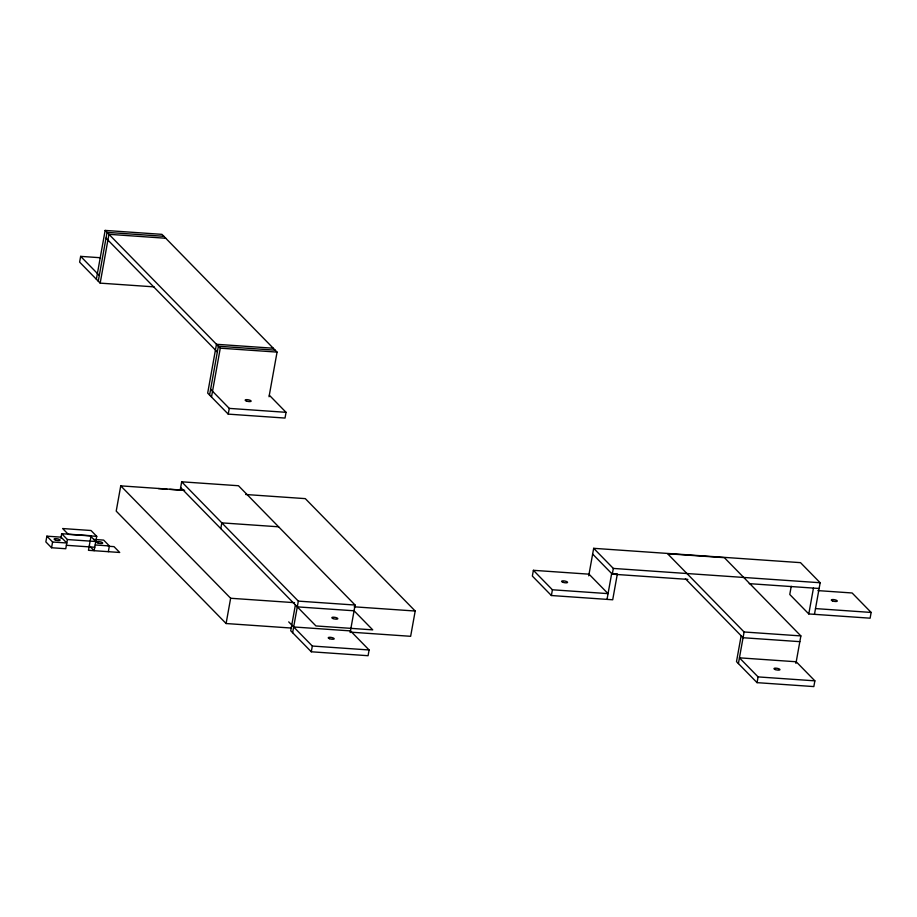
<?xml version="1.0" encoding="UTF-8"?>
<svg xmlns="http://www.w3.org/2000/svg" width="917" height="917" viewBox="0 0 917 917"><rect width="100%" height="100%" fill="white"/><g stroke="black" fill="none" stroke-linecap="round" stroke-linejoin="round"><path stroke-width="1.38" d="M100.526 257.746L80.65 256.37L79.619 262.113L100.171 283.135L154.113 286.872M46.882 536.17L52.59 542.004L66.792 542.99L61.084 537.156L46.882 536.17L45.85 541.913L51.558 547.747L65.76 548.733L67.411 539.54L61.703 533.705L60.877 538.302M96.365 279.249L105.146 230.419L161.931 234.351L277.06 352.105L269.025 396.752M98.268 281.187L107.048 232.368L163.834 236.299M51.558 547.747L52.59 542.004M100.171 283.135L108.951 234.316L165.736 238.248M91.058 535.952L88.468 550.303L119.703 552.47L113.995 546.635L108.309 546.234M96.732 536.342L68.339 534.37L62.631 528.536L91.024 530.507L96.732 536.342L94.142 550.704L89.385 545.833M108.344 551.679L109.375 545.936L103.667 540.102L93.729 539.414M184.638 490.274L120.746 485.861L116.207 511.124L226.098 623.526L291.4 628.053M180.156 490.274L181.681 481.803L238.466 485.735L355.108 605.048L350.156 632.558M209.592 395.055L218.372 346.236L275.157 350.168M211.495 397.004L220.275 348.173L105.146 230.419M269.369 395.25L286.047 412.318L285.015 418.06L228.23 414.129L229.261 408.386L210.623 389.312M220.791 528.616L221.834 522.873L278.619 526.805M226.098 623.526L230.637 598.262L120.746 485.861M295.389 604.922L290.735 630.77L311.287 651.781L368.072 655.712L369.104 649.97L350.454 630.896L293.681 626.964M292.638 632.707L298.323 601.116L181.681 481.803M311.287 651.781L312.319 646.038L288.706 621.886M245.676 494.504L305.304 498.63L415.195 611.031L410.644 636.306L351.016 632.18M533.385 570.317L552.412 589.78L608.051 593.631L589.023 574.168L533.385 570.317L532.353 576.059L551.381 595.523L612.705 599.775L617.347 573.927L611.673 573.538L607.02 599.386M551.381 595.523L552.412 589.78M588.725 575.83L593.677 548.32L800.507 562.648L820.153 582.742L814.468 614.333M687.888 579.395L612.292 574.168L613.324 568.425L593.677 548.32M741.154 635.779L736.5 661.627L757.052 682.649L813.837 686.581L814.869 680.838L796.22 661.765L739.434 657.833L758.084 676.906L814.869 680.838M738.403 663.576L744.088 631.985L667.587 553.742L724.373 557.674L800.873 635.917L795.922 663.427M757.052 682.649L758.084 676.906M791.233 586.307L789.766 594.48L808.794 613.943L870.118 618.184L871.15 612.441L852.122 592.978L817.872 590.605M808.794 613.943L813.448 588.095M273.255 348.219L216.469 344.288L207.678 393.106L228.23 414.129M220.275 348.173L277.06 352.105M229.261 408.386L286.047 412.318M158.377 488.578L166.894 489.174M169.737 489.369L181.096 490.159M613.324 568.425L820.153 582.742M61.703 533.705L90.095 535.677L95.804 541.511L67.411 539.54M749.223 583.648L819.122 588.485M95.185 544.962L109.375 545.936M66.379 545.294L94.772 547.254M815.5 608.59L871.15 612.441M298.323 601.116L355.108 605.048M744.088 631.985L800.873 635.917M230.637 598.262L294.529 602.675M354.145 606.813L415.195 611.031M297.291 606.871L354.077 610.791M799.842 641.659L743.057 637.728L685.435 578.787M312.319 646.038L369.104 649.97M592.646 554.074L612.292 574.168M106.017 238.111L217.34 351.979M80.65 256.37L99.3 275.444M353.698 610.401L372.726 629.864L315.941 625.944L180.649 487.557M246.386 401.016A3.038 0.848 10.2 0 0 251.12 401.199A3.038 0.848 10.2 0 0 246.925 399.629A3.038 0.848 10.2 0 0 246.386 401.016M97.947 542.956A3.038 0.848 10.2 0 0 102.681 543.128A3.038 0.848 10.2 0 0 98.486 541.557A3.038 0.848 10.2 0 0 97.947 542.956M55.364 540.01A3.038 0.848 10.2 0 0 60.098 540.182A3.038 0.848 10.2 0 0 55.903 538.611A3.038 0.848 10.2 0 0 55.364 540.01M775.197 669.536A3.038 0.848 10.2 0 0 779.943 669.719A3.038 0.848 10.2 0 0 775.748 668.149A3.038 0.848 10.2 0 0 775.197 669.536M832.533 600.922A3.038 0.848 10.2 0 0 837.267 601.105A3.038 0.848 10.2 0 0 833.072 599.535A3.038 0.848 10.2 0 0 832.533 600.922M562.797 582.249A3.038 0.848 10.2 0 0 567.543 582.433A3.038 0.848 10.2 0 0 563.347 580.862A3.038 0.848 10.2 0 0 562.797 582.249M329.444 638.679A3.038 0.848 10.2 0 0 334.178 638.862A3.038 0.848 10.2 0 0 329.982 637.292A3.038 0.848 10.2 0 0 329.444 638.679M333.054 618.574A3.038 0.848 10.2 0 0 337.8 618.757A3.038 0.848 10.2 0 0 333.605 617.187A3.038 0.848 10.2 0 0 333.054 618.574"/></g></svg>
